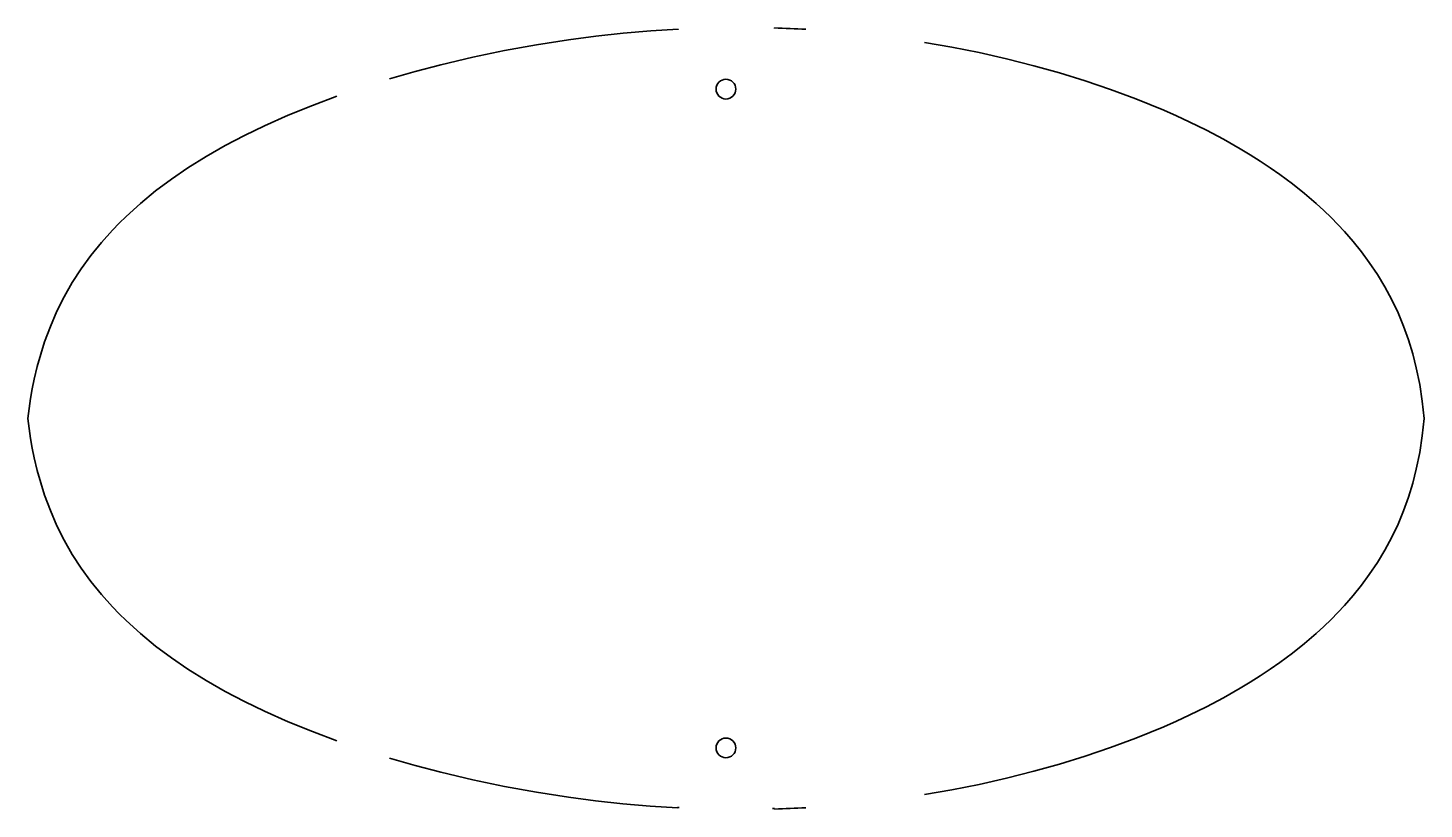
# Model space of a CAD drawing. Extents: x 42 to 254, y 46 to 164.
import ezdxf

# ---------------------------------------------------------------- set-up
doc = ezdxf.new("R2010")
doc.units = 0

msp = doc.modelspace()

# ---------------------------------------------------------------- linework, layer by layer
at = {"color": 7, "lineweight": 35, "ltscale": 0.001904}
msp.add_line((141.033569, 164.124359), (141.033569, 164.048203), dxfattribs=at)
at = {"color": 7, "lineweight": 35, "ltscale": 0.001899}
for p, q in [((155.654129, 164.288925), (155.654129, 164.212982)), ((155.675003, 45.711708), (155.675003, 45.787659))]:
    msp.add_line(p, q, dxfattribs=at)
at = {"color": 7, "lineweight": 35, "ltscale": 0.006858}
msp.add_line((140.929718, 45.957291), (141.203674, 45.942921), dxfattribs=at)
at = {"color": 7, "lineweight": 35, "ltscale": 0.007771}
msp.add_line((155.364319, 45.778427), (155.675003, 45.787659), dxfattribs=at)
at = {"color": 7, "lineweight": 35}
for points in [[(97.219643, 156.54245), (101.110268, 157.657578), (105.014771, 158.6819), (109.852951, 159.826782), (114.695984, 160.840805), (119.53833, 161.726364), (124.376549, 162.484711), (128.546509, 163.037109), (132.712006, 163.494888), (136.873871, 163.857544), (141.033569, 164.124359)], [(178.428864, 162.094711), (182.584457, 161.366486), (186.740768, 160.533722), (190.89325, 159.594635), (195.036102, 158.546982), (198.951462, 157.450027), (202.84433, 156.249847), (206.706238, 154.942932), (210.527542, 153.525192), (212.656647, 152.676636), (214.767426, 151.790558), (216.711395, 150.932251), (218.63562, 150.039825), (221.261826, 148.747162), (223.840393, 147.385284), (226.365067, 145.951828), (227.912079, 145.018845), (229.433762, 144.056335), (230.928345, 143.063721), (232.39389, 142.040451), (234.299438, 140.627487), (236.145111, 139.157928), (237.925995, 137.630753), (239.074127, 136.580811), (240.189819, 135.504623), (241.22641, 134.449402), (242.230652, 133.369858), (243.544952, 131.859283), (244.793762, 130.30336), (245.974152, 128.702255), (247.207092, 126.862953), (248.348282, 124.968506), (249.394958, 123.019905), (250.34494, 121.018425), (251.181885, 119.004021), (251.92334, 116.942123), (252.569122, 114.834824), (253.119476, 112.684494), (253.634003, 110.170509), (254.02626, 107.607582), (254.298859, 105)], [(42.320984, 105), (42.725883, 108.011139), (42.984512, 109.49321), (43.281273, 110.958511), (43.737061, 112.88475), (44.262337, 114.777847), (44.85775, 116.635994), (45.732872, 118.985741), (46.726112, 121.270714), (47.8367, 123.488098), (49.062988, 125.63559), (50.42041, 127.737839), (51.890121, 129.765335), (53.467552, 131.717422), (55.1474, 133.594025), (56.165817, 134.647476), (57.215492, 135.675827), (59.403633, 137.658066), (61.701653, 139.542755), (64.099258, 141.332428), (66.586395, 143.030121), (69.384209, 144.777512), (72.265282, 146.424713), (75.218651, 147.976395), (78.234215, 149.43721), (81.840019, 151.041733), (85.505783, 152.534393), (89.21965, 153.92157)], [(42.320984, 105), (42.725883, 101.988861), (42.984512, 100.50679), (43.281273, 99.041489), (43.737061, 97.11525), (44.262337, 95.222153), (44.85775, 93.364006), (45.732872, 91.014259), (46.726112, 88.729286), (47.8367, 86.511902), (49.062988, 84.36441), (50.42041, 82.262161), (51.890121, 80.234673), (53.467552, 78.282578), (55.1474, 76.405975), (56.165817, 75.352524), (57.215492, 74.324173), (59.403633, 72.341934), (61.701653, 70.457245), (64.099258, 68.667572), (66.586395, 66.969879), (69.384209, 65.222488), (72.265282, 63.575291), (75.218651, 62.023605), (78.234215, 60.56279), (81.840019, 58.958271), (85.505783, 57.465599), (89.21965, 56.078426)], [(178.428864, 47.905285), (182.584457, 48.633522), (186.740768, 49.466274), (190.89325, 50.405357), (195.036102, 51.453018), (198.951462, 52.549973), (202.84433, 53.750149), (206.706238, 55.05706), (210.527542, 56.474812), (212.656647, 57.323357), (214.767426, 58.209442), (216.711395, 59.067757), (218.63562, 59.960167), (221.261826, 61.252846), (223.840393, 62.614716), (226.365067, 64.048172), (227.912079, 64.981155), (229.433762, 65.943665), (230.928345, 66.936272), (232.39389, 67.959549), (234.299438, 69.372513), (236.145111, 70.842064), (237.925995, 72.369247), (239.074127, 73.419197), (240.189819, 74.495369), (241.22641, 75.550598), (242.230652, 76.630142), (243.544952, 78.140724), (244.793762, 79.69664), (245.974152, 81.297752), (247.207092, 83.137047), (248.348282, 85.031494), (249.394958, 86.980095), (250.34494, 88.981575), (251.181885, 90.995979), (251.92334, 93.057877), (252.569122, 95.165176), (253.119476, 97.315506), (253.634003, 99.829491), (254.02626, 102.392418), (254.298859, 105)], [(97.219643, 53.457554), (101.110268, 52.342426), (105.014771, 51.318104), (109.852951, 50.173214), (114.695984, 49.159195), (119.53833, 48.27364), (124.376549, 47.515285), (128.520477, 46.966042), (132.660019, 46.510246), (136.795944, 46.148376), (140.929718, 45.881123)]]:
    msp.add_lwpolyline(points, dxfattribs=at)
for centre in [(148.306778, 155), (148.306778, 55)]:
    msp.add_circle(centre, 1.5, dxfattribs=at)
for centre, radius, start, end in [((150.355698, -9.760925), 174.13048, 86.683686, 88.256344), ((150.355728, 219.760513), 174.130068, 271.750527, 273.316314)]:
    msp.add_arc(centre, radius, start, end, dxfattribs=at)

doc.saveas('drawing.dxf')
